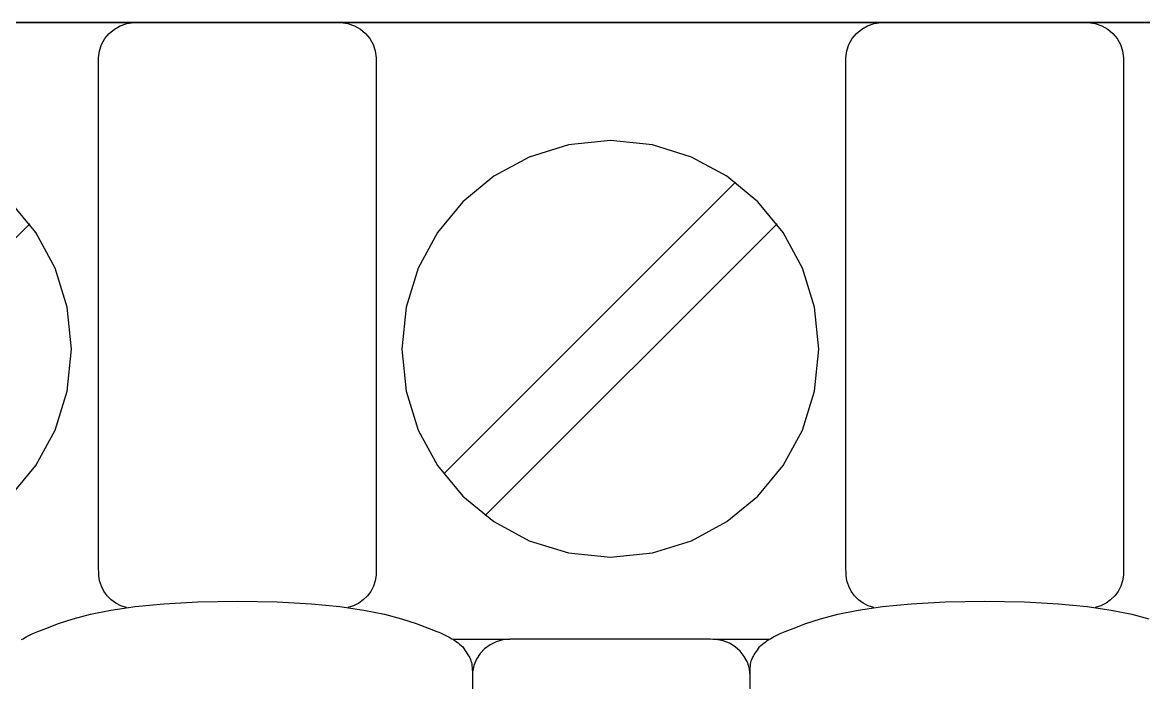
# Model space of a CAD drawing. Extents: x 1 to 47.7, y 0.2 to 35.
# Drawn here: x 27.598 to 28.498, y 9.655 to 10.185 of the extents above; entities that cross this region are included whole.
import ezdxf

# ---------------------------------------------------------------- set-up
doc = ezdxf.new("R2010")
doc.units = 0
doc.header["$MEASUREMENT"] = 0
for name, color, linetype in [('7_1__EMPTY_IO_BOARD_POSITI', 7, 'CONTINUOUS'), ('7_2___8__INDEPENDENT_INPUT', 7, 'CONTINUOUS'), ('7_3___8__OPTOISO_INDEPENDE', 7, 'CONTINUOUS'), ('7_4___24__OPTOISO_INDEPEND', 7, 'CONTINUOUS'), ('7_5___8__INDEPENDENT_INPUT', 7, 'CONTINUOUS'), ('7_6____8__INDEPENDENT_INPU', 7, 'CONTINUOUS'), ('7_7____8__OPTOISO_INDEPEND', 7, 'CONTINUOUS'), ('7_8____8__OPTOISO_INDEPEND', 7, 'CONTINUOUS')]:
    doc.layers.add(name, color=color, linetype=linetype)

msp = doc.modelspace()

# ---------------------------------------------------------------- linework, layer by layer
at = {"layer": '7_1__EMPTY_IO_BOARD_POSITI'}
msp.add_lwpolyline([(27.56797, 10.1852), (27.65561, 10.1852), (27.74531, 10.1852), (27.83692, 10.1852), (28.02523, 10.1852), (28.21933, 10.1852), (28.41798, 10.1852), (28.61996, 10.1852), (29.02899, 10.1852), (29.43663, 10.1852)], dxfattribs=at)
at = {"layer": '7_2___8__INDEPENDENT_INPUT'}
for points in [[(29.2531, 10.18526), (28.96184, 10.18526), (28.67058, 10.18526), (28.38288, 10.18526), (28.24148, 10.18526), (28.1023, 10.18526), (27.9658, 10.18526), (27.83241, 10.18526), (27.70259, 10.18526), (27.57678, 10.18526)], [(27.68192, 9.71527), (27.67749, 9.71676), (27.6734, 9.71888), (27.66971, 9.72157), (27.6665, 9.72476), (27.66382, 9.7284), (27.66173, 9.73243), (27.66029, 9.7368), (27.65958, 9.74144), (27.6595, 9.74893), (27.6595, 9.78117), (27.6595, 9.83526), (27.6595, 9.90293), (27.6595, 9.97591), (27.6595, 10.04594), (27.6595, 10.10476), (27.6595, 10.14408), (27.65952, 10.15683), (27.66022, 10.16239), (27.66194, 10.16758), (27.66458, 10.17229), (27.66802, 10.17643), (27.67217, 10.17989), (27.67693, 10.18257), (27.68218, 10.18438), (27.68783, 10.18521), (27.69282, 10.18526), (27.70698, 10.18526), (27.7293, 10.18526), (27.75651, 10.18526), (27.78536, 10.18526), (27.81257, 10.18526), (27.83489, 10.18526), (27.84905, 10.18526), (27.85404, 10.18521), (27.85969, 10.18438), (27.86494, 10.18257), (27.86969, 10.17989), (27.87384, 10.17643), (27.87728, 10.17229), (27.87992, 10.16758), (27.88164, 10.16239), (27.88234, 10.15683), (27.88235, 10.14408), (27.88235, 10.10476), (27.88235, 10.04594), (27.88235, 9.97591), (27.88235, 9.90293), (27.88235, 9.83526), (27.88235, 9.78117), (27.88235, 9.74893), (27.88228, 9.74143), (27.88155, 9.73676), (27.8801, 9.73238), (27.87799, 9.72834), (27.87528, 9.7247), (27.87203, 9.72151), (27.86831, 9.71884), (27.86418, 9.71673), (27.8597, 9.71527)], [(28.28193, 9.71527), (28.27749, 9.71676), (28.2734, 9.71888), (28.26972, 9.72157), (28.2665, 9.72476), (28.26382, 9.7284), (28.26173, 9.73243), (28.2603, 9.7368), (28.25958, 9.74144), (28.25951, 9.74893), (28.25951, 9.78117), (28.25951, 9.83526), (28.25951, 9.90293), (28.25951, 9.97591), (28.25951, 10.04594), (28.25951, 10.10476), (28.25951, 10.14408), (28.25952, 10.15683), (28.26022, 10.16239), (28.26194, 10.16758), (28.26458, 10.17229), (28.26802, 10.17643), (28.27218, 10.17989), (28.27693, 10.18257), (28.28219, 10.18438), (28.28784, 10.18521), (28.29282, 10.18526), (28.30698, 10.18526), (28.3293, 10.18526), (28.35652, 10.18526), (28.38536, 10.18526), (28.41258, 10.18526), (28.4349, 10.18526), (28.44906, 10.18526), (28.45404, 10.18521), (28.45969, 10.18438), (28.46494, 10.18257), (28.4697, 10.17989), (28.47385, 10.17643), (28.47729, 10.17229), (28.47992, 10.16758), (28.48164, 10.16239), (28.48234, 10.15683), (28.48236, 10.14408), (28.48236, 10.10476), (28.48236, 10.04594), (28.48236, 9.97591), (28.48236, 9.90293), (28.48236, 9.83526), (28.48236, 9.78117), (28.48236, 9.74893), (28.48228, 9.74143), (28.48156, 9.73676), (28.4801, 9.73238), (28.47799, 9.72834), (28.47528, 9.7247), (28.47203, 9.72151), (28.46831, 9.71884), (28.46418, 9.71673), (28.4597, 9.71527)], [(27.93656, 9.82265), (28.17083, 10.05692)], [(27.58866, 9.80473), (27.60909, 9.82946), (27.62452, 9.85784), (27.63427, 9.8892), (27.63767, 9.92289), (27.63427, 9.95659), (27.62452, 9.98801), (27.60909, 10.01645), (27.58866, 10.04124)], [(27.36998, 9.78923), (27.60425, 10.0235)], [(27.96999, 9.78923), (28.20425, 10.0235)], [(27.5976, 9.68955), (27.59882, 9.69031), (27.60006, 9.69101), (27.60129, 9.69168), (27.60246, 9.69229), (27.60355, 9.69286), (27.60461, 9.69338), (27.60567, 9.69389), (27.60678, 9.6944), (27.60798, 9.69493), (27.60931, 9.69549), (27.61081, 9.69611), (27.61713, 9.69859), (27.62741, 9.7024), (27.63919, 9.70622), (27.65301, 9.70989), (27.66939, 9.71324), (27.68885, 9.71613), (27.71192, 9.71839), (27.73912, 9.71986), (27.77098, 9.72038), (27.80284, 9.71986), (27.83004, 9.71839), (27.85311, 9.71613), (27.87257, 9.71324), (27.88894, 9.70989), (27.90276, 9.70622), (27.91454, 9.7024), (27.92482, 9.69859), (27.93114, 9.69611), (27.93264, 9.69549), (27.93397, 9.69493), (27.93517, 9.6944), (27.93628, 9.69389), (27.93734, 9.69338), (27.9384, 9.69286), (27.93949, 9.69229), (27.94066, 9.69168), (27.9419, 9.69101), (27.94313, 9.69031), (27.94436, 9.68955), (27.94559, 9.68874), (27.94683, 9.68787), (27.94809, 9.68695), (27.94937, 9.68595), (27.95068, 9.68489), (27.95191, 9.68373), (27.9527, 9.68248), (27.95353, 9.68122), (27.95437, 9.67996), (27.95521, 9.67869), (27.95601, 9.67742), (27.95677, 9.67615), (27.95746, 9.67489), (27.95806, 9.67365), (27.95848, 9.67251), (27.95879, 9.67128), (27.95904, 9.66991), (27.95925, 9.66843), (27.95941, 9.66687), (27.95953, 9.66527), (27.9596, 9.66367), (27.95965, 9.6621), (27.95966, 9.6606)], [(28.18251, 9.6606), (28.18252, 9.6621), (28.18254, 9.66367), (28.18259, 9.66527), (28.18267, 9.66687), (28.18279, 9.66843), (28.18296, 9.66991), (28.18319, 9.67128), (28.18348, 9.67251), (28.1839, 9.67365), (28.18449, 9.67489), (28.18518, 9.67615), (28.18594, 9.67742), (28.18675, 9.67869), (28.18758, 9.67996), (28.18843, 9.68122), (28.18925, 9.68248), (28.19005, 9.68373), (28.19127, 9.68489), (28.19259, 9.68595), (28.19387, 9.68695), (28.19513, 9.68787), (28.19637, 9.68874), (28.1976, 9.68955), (28.19883, 9.69031), (28.20006, 9.69101), (28.2013, 9.69168), (28.20247, 9.69229), (28.20356, 9.69286), (28.20461, 9.69338), (28.20568, 9.69389), (28.20679, 9.6944), (28.20799, 9.69493), (28.20931, 9.69549), (28.21081, 9.69611), (28.21713, 9.69859), (28.22741, 9.7024), (28.2392, 9.70622), (28.25302, 9.70989), (28.26939, 9.71324), (28.28885, 9.71613), (28.31192, 9.71839), (28.33913, 9.71986), (28.37099, 9.72038), (28.40285, 9.71986), (28.43005, 9.71839), (28.45311, 9.71613), (28.47257, 9.71324), (28.48895, 9.70989), (28.50276, 9.70622)], [(27.94412, 9.68984), (27.98966, 9.68984)], [(28.18251, 9.6449), (28.18251, 9.6606), (28.18197, 9.66616), (28.18041, 9.67137), (28.17794, 9.67612), (28.17466, 9.68033), (28.17067, 9.68389), (28.16606, 9.6867), (28.16094, 9.68867), (28.15541, 9.68971), (28.1509, 9.68984), (28.1391, 9.68984), (28.11854, 9.68984), (28.09242, 9.68984), (28.06392, 9.68984), (28.0362, 9.68984), (28.01247, 9.68984), (27.9959, 9.68984), (27.98966, 9.68984), (27.98397, 9.68931), (27.97863, 9.6878), (27.97375, 9.68539), (27.96943, 9.68219), (27.96578, 9.6783), (27.96289, 9.67381), (27.96086, 9.66881), (27.9598, 9.66342), (27.95966, 9.65651), (27.95966, 9.62678)], [(28.15252, 9.68984), (28.19807, 9.68984)]]:
    msp.add_lwpolyline(points, dxfattribs=at)
msp.add_lwpolyline([(27.90298, 9.92289), (27.90638, 9.8892), (27.91614, 9.85784), (27.93157, 9.82946), (27.95201, 9.80473), (27.97678, 9.78434), (28.00522, 9.76894), (28.03666, 9.75921), (28.07041, 9.75581), (28.10411, 9.75921), (28.1355, 9.76894), (28.16391, 9.78434), (28.18867, 9.80473), (28.2091, 9.82946), (28.22452, 9.85784), (28.23427, 9.8892), (28.23767, 9.92289), (28.23427, 9.95659), (28.22452, 9.98801), (28.2091, 10.01645), (28.18867, 10.04124), (28.16391, 10.0617), (28.1355, 10.07716), (28.10411, 10.08693), (28.07041, 10.09034), (28.03666, 10.08693), (28.00522, 10.07716), (27.97678, 10.0617), (27.95201, 10.04124), (27.93157, 10.01645), (27.91614, 9.98801), (27.90638, 9.95659)], close=True, dxfattribs=at)
at = {"layer": '7_3___8__OPTOISO_INDEPENDE'}
for points in [[(29.2531, 10.18526), (28.96184, 10.18526), (28.67058, 10.18526), (28.38288, 10.18526), (28.24148, 10.18526), (28.1023, 10.18526), (27.9658, 10.18526), (27.83241, 10.18526), (27.70259, 10.18526), (27.57678, 10.18526)], [(27.68192, 9.71527), (27.67749, 9.71676), (27.6734, 9.71888), (27.66971, 9.72157), (27.6665, 9.72476), (27.66382, 9.7284), (27.66173, 9.73243), (27.66029, 9.7368), (27.65958, 9.74144), (27.6595, 9.74893), (27.6595, 9.78117), (27.6595, 9.83526), (27.6595, 9.90293), (27.6595, 9.97591), (27.6595, 10.04594), (27.6595, 10.10476), (27.6595, 10.14408), (27.65952, 10.15683), (27.66022, 10.16239), (27.66194, 10.16758), (27.66458, 10.17229), (27.66802, 10.17643), (27.67217, 10.17989), (27.67693, 10.18257), (27.68218, 10.18438), (27.68783, 10.18521), (27.69282, 10.18526), (27.70698, 10.18526), (27.7293, 10.18526), (27.75651, 10.18526), (27.78536, 10.18526), (27.81257, 10.18526), (27.83489, 10.18526), (27.84905, 10.18526), (27.85404, 10.18521), (27.85969, 10.18438), (27.86494, 10.18257), (27.86969, 10.17989), (27.87384, 10.17643), (27.87728, 10.17229), (27.87992, 10.16758), (27.88164, 10.16239), (27.88234, 10.15683), (27.88235, 10.14408), (27.88235, 10.10476), (27.88235, 10.04594), (27.88235, 9.97591), (27.88235, 9.90293), (27.88235, 9.83526), (27.88235, 9.78117), (27.88235, 9.74893), (27.88228, 9.74143), (27.88155, 9.73676), (27.8801, 9.73238), (27.87799, 9.72834), (27.87528, 9.7247), (27.87203, 9.72151), (27.86831, 9.71884), (27.86418, 9.71673), (27.8597, 9.71527)], [(28.28193, 9.71527), (28.27749, 9.71676), (28.2734, 9.71888), (28.26972, 9.72157), (28.2665, 9.72476), (28.26382, 9.7284), (28.26173, 9.73243), (28.2603, 9.7368), (28.25958, 9.74144), (28.25951, 9.74893), (28.25951, 9.78117), (28.25951, 9.83526), (28.25951, 9.90293), (28.25951, 9.97591), (28.25951, 10.04594), (28.25951, 10.10476), (28.25951, 10.14408), (28.25952, 10.15683), (28.26022, 10.16239), (28.26194, 10.16758), (28.26458, 10.17229), (28.26802, 10.17643), (28.27218, 10.17989), (28.27693, 10.18257), (28.28219, 10.18438), (28.28784, 10.18521), (28.29282, 10.18526), (28.30698, 10.18526), (28.3293, 10.18526), (28.35652, 10.18526), (28.38536, 10.18526), (28.41258, 10.18526), (28.4349, 10.18526), (28.44906, 10.18526), (28.45404, 10.18521), (28.45969, 10.18438), (28.46494, 10.18257), (28.4697, 10.17989), (28.47385, 10.17643), (28.47729, 10.17229), (28.47992, 10.16758), (28.48164, 10.16239), (28.48234, 10.15683), (28.48236, 10.14408), (28.48236, 10.10476), (28.48236, 10.04594), (28.48236, 9.97591), (28.48236, 9.90293), (28.48236, 9.83526), (28.48236, 9.78117), (28.48236, 9.74893), (28.48228, 9.74143), (28.48156, 9.73676), (28.4801, 9.73238), (28.47799, 9.72834), (28.47528, 9.7247), (28.47203, 9.72151), (28.46831, 9.71884), (28.46418, 9.71673), (28.4597, 9.71527)], [(27.93656, 9.82265), (28.17083, 10.05692)], [(27.58866, 9.80473), (27.60909, 9.82946), (27.62452, 9.85784), (27.63427, 9.8892), (27.63767, 9.92289), (27.63427, 9.95659), (27.62452, 9.98801), (27.60909, 10.01645), (27.58866, 10.04124)], [(27.36998, 9.78923), (27.60425, 10.0235)], [(27.96999, 9.78923), (28.20425, 10.0235)], [(27.5976, 9.68955), (27.59882, 9.69031), (27.60006, 9.69101), (27.60129, 9.69168), (27.60246, 9.69229), (27.60355, 9.69286), (27.60461, 9.69338), (27.60567, 9.69389), (27.60678, 9.6944), (27.60798, 9.69493), (27.60931, 9.69549), (27.61081, 9.69611), (27.61713, 9.69859), (27.62741, 9.7024), (27.63919, 9.70622), (27.65301, 9.70989), (27.66939, 9.71324), (27.68885, 9.71613), (27.71192, 9.71839), (27.73912, 9.71986), (27.77098, 9.72038), (27.80284, 9.71986), (27.83004, 9.71839), (27.85311, 9.71613), (27.87257, 9.71324), (27.88894, 9.70989), (27.90276, 9.70622), (27.91454, 9.7024), (27.92482, 9.69859), (27.93114, 9.69611), (27.93264, 9.69549), (27.93397, 9.69493), (27.93517, 9.6944), (27.93628, 9.69389), (27.93734, 9.69338), (27.9384, 9.69286), (27.93949, 9.69229), (27.94066, 9.69168), (27.9419, 9.69101), (27.94313, 9.69031), (27.94436, 9.68955), (27.94559, 9.68874), (27.94683, 9.68787), (27.94809, 9.68695), (27.94937, 9.68595), (27.95068, 9.68489), (27.95191, 9.68373), (27.9527, 9.68248), (27.95353, 9.68122), (27.95437, 9.67996), (27.95521, 9.67869), (27.95601, 9.67742), (27.95677, 9.67615), (27.95746, 9.67489), (27.95806, 9.67365), (27.95848, 9.67251), (27.95879, 9.67128), (27.95904, 9.66991), (27.95925, 9.66843), (27.95941, 9.66687), (27.95953, 9.66527), (27.9596, 9.66367), (27.95965, 9.6621), (27.95966, 9.6606)], [(28.18251, 9.6606), (28.18252, 9.6621), (28.18254, 9.66367), (28.18259, 9.66527), (28.18267, 9.66687), (28.18279, 9.66843), (28.18296, 9.66991), (28.18319, 9.67128), (28.18348, 9.67251), (28.1839, 9.67365), (28.18449, 9.67489), (28.18518, 9.67615), (28.18594, 9.67742), (28.18675, 9.67869), (28.18758, 9.67996), (28.18843, 9.68122), (28.18925, 9.68248), (28.19005, 9.68373), (28.19127, 9.68489), (28.19259, 9.68595), (28.19387, 9.68695), (28.19513, 9.68787), (28.19637, 9.68874), (28.1976, 9.68955), (28.19883, 9.69031), (28.20006, 9.69101), (28.2013, 9.69168), (28.20247, 9.69229), (28.20356, 9.69286), (28.20461, 9.69338), (28.20568, 9.69389), (28.20679, 9.6944), (28.20799, 9.69493), (28.20931, 9.69549), (28.21081, 9.69611), (28.21713, 9.69859), (28.22741, 9.7024), (28.2392, 9.70622), (28.25302, 9.70989), (28.26939, 9.71324), (28.28885, 9.71613), (28.31192, 9.71839), (28.33913, 9.71986), (28.37099, 9.72038), (28.40285, 9.71986), (28.43005, 9.71839), (28.45311, 9.71613), (28.47257, 9.71324), (28.48895, 9.70989), (28.50276, 9.70622)], [(27.94412, 9.68984), (27.98966, 9.68984)], [(28.18251, 9.6449), (28.18251, 9.6606), (28.18197, 9.66616), (28.18041, 9.67137), (28.17794, 9.67612), (28.17466, 9.68033), (28.17067, 9.68389), (28.16606, 9.6867), (28.16094, 9.68867), (28.15541, 9.68971), (28.1509, 9.68984), (28.1391, 9.68984), (28.11854, 9.68984), (28.09242, 9.68984), (28.06392, 9.68984), (28.0362, 9.68984), (28.01247, 9.68984), (27.9959, 9.68984), (27.98966, 9.68984), (27.98397, 9.68931), (27.97863, 9.6878), (27.97375, 9.68539), (27.96943, 9.68219), (27.96578, 9.6783), (27.96289, 9.67381), (27.96086, 9.66881), (27.9598, 9.66342), (27.95966, 9.65651), (27.95966, 9.62678)], [(28.15252, 9.68984), (28.19807, 9.68984)]]:
    msp.add_lwpolyline(points, dxfattribs=at)
msp.add_lwpolyline([(27.90298, 9.92289), (27.90638, 9.8892), (27.91614, 9.85784), (27.93157, 9.82946), (27.95201, 9.80473), (27.97678, 9.78434), (28.00522, 9.76894), (28.03666, 9.75921), (28.07041, 9.75581), (28.10411, 9.75921), (28.1355, 9.76894), (28.16391, 9.78434), (28.18867, 9.80473), (28.2091, 9.82946), (28.22452, 9.85784), (28.23427, 9.8892), (28.23767, 9.92289), (28.23427, 9.95659), (28.22452, 9.98801), (28.2091, 10.01645), (28.18867, 10.04124), (28.16391, 10.0617), (28.1355, 10.07716), (28.10411, 10.08693), (28.07041, 10.09034), (28.03666, 10.08693), (28.00522, 10.07716), (27.97678, 10.0617), (27.95201, 10.04124), (27.93157, 10.01645), (27.91614, 9.98801), (27.90638, 9.95659)], close=True, dxfattribs=at)
at = {"layer": '7_4___24__OPTOISO_INDEPEND'}
for points in [[(29.2531, 10.18526), (28.96184, 10.18526), (28.67058, 10.18526), (28.38288, 10.18526), (28.24148, 10.18526), (28.1023, 10.18526), (27.9658, 10.18526), (27.83241, 10.18526), (27.70259, 10.18526), (27.57678, 10.18526)], [(27.68192, 9.71527), (27.67749, 9.71676), (27.6734, 9.71888), (27.66971, 9.72157), (27.6665, 9.72476), (27.66382, 9.7284), (27.66173, 9.73243), (27.66029, 9.7368), (27.65958, 9.74144), (27.6595, 9.74893), (27.6595, 9.78117), (27.6595, 9.83526), (27.6595, 9.90293), (27.6595, 9.97591), (27.6595, 10.04594), (27.6595, 10.10476), (27.6595, 10.14408), (27.65952, 10.15683), (27.66022, 10.16239), (27.66194, 10.16758), (27.66458, 10.17229), (27.66802, 10.17643), (27.67217, 10.17989), (27.67693, 10.18257), (27.68218, 10.18438), (27.68783, 10.18521), (27.69282, 10.18526), (27.70698, 10.18526), (27.7293, 10.18526), (27.75651, 10.18526), (27.78536, 10.18526), (27.81257, 10.18526), (27.83489, 10.18526), (27.84905, 10.18526), (27.85404, 10.18521), (27.85969, 10.18438), (27.86494, 10.18257), (27.86969, 10.17989), (27.87384, 10.17643), (27.87728, 10.17229), (27.87992, 10.16758), (27.88164, 10.16239), (27.88234, 10.15683), (27.88235, 10.14408), (27.88235, 10.10476), (27.88235, 10.04594), (27.88235, 9.97591), (27.88235, 9.90293), (27.88235, 9.83526), (27.88235, 9.78117), (27.88235, 9.74893), (27.88228, 9.74143), (27.88155, 9.73676), (27.8801, 9.73238), (27.87799, 9.72834), (27.87528, 9.7247), (27.87203, 9.72151), (27.86831, 9.71884), (27.86418, 9.71673), (27.8597, 9.71527)], [(28.28193, 9.71527), (28.27749, 9.71676), (28.2734, 9.71888), (28.26972, 9.72157), (28.2665, 9.72476), (28.26382, 9.7284), (28.26173, 9.73243), (28.2603, 9.7368), (28.25958, 9.74144), (28.25951, 9.74893), (28.25951, 9.78117), (28.25951, 9.83526), (28.25951, 9.90293), (28.25951, 9.97591), (28.25951, 10.04594), (28.25951, 10.10476), (28.25951, 10.14408), (28.25952, 10.15683), (28.26022, 10.16239), (28.26194, 10.16758), (28.26458, 10.17229), (28.26802, 10.17643), (28.27218, 10.17989), (28.27693, 10.18257), (28.28219, 10.18438), (28.28784, 10.18521), (28.29282, 10.18526), (28.30698, 10.18526), (28.3293, 10.18526), (28.35652, 10.18526), (28.38536, 10.18526), (28.41258, 10.18526), (28.4349, 10.18526), (28.44906, 10.18526), (28.45404, 10.18521), (28.45969, 10.18438), (28.46494, 10.18257), (28.4697, 10.17989), (28.47385, 10.17643), (28.47729, 10.17229), (28.47992, 10.16758), (28.48164, 10.16239), (28.48234, 10.15683), (28.48236, 10.14408), (28.48236, 10.10476), (28.48236, 10.04594), (28.48236, 9.97591), (28.48236, 9.90293), (28.48236, 9.83526), (28.48236, 9.78117), (28.48236, 9.74893), (28.48228, 9.74143), (28.48156, 9.73676), (28.4801, 9.73238), (28.47799, 9.72834), (28.47528, 9.7247), (28.47203, 9.72151), (28.46831, 9.71884), (28.46418, 9.71673), (28.4597, 9.71527)], [(27.93656, 9.82265), (28.17083, 10.05692)], [(27.58866, 9.80473), (27.60909, 9.82946), (27.62452, 9.85784), (27.63427, 9.8892), (27.63767, 9.92289), (27.63427, 9.95659), (27.62452, 9.98801), (27.60909, 10.01645), (27.58866, 10.04124)], [(27.36998, 9.78923), (27.60425, 10.0235)], [(27.96999, 9.78923), (28.20425, 10.0235)], [(27.5976, 9.68955), (27.59882, 9.69031), (27.60006, 9.69101), (27.60129, 9.69168), (27.60246, 9.69229), (27.60355, 9.69286), (27.60461, 9.69338), (27.60567, 9.69389), (27.60678, 9.6944), (27.60798, 9.69493), (27.60931, 9.69549), (27.61081, 9.69611), (27.61713, 9.69859), (27.62741, 9.7024), (27.63919, 9.70622), (27.65301, 9.70989), (27.66939, 9.71324), (27.68885, 9.71613), (27.71192, 9.71839), (27.73912, 9.71986), (27.77098, 9.72038), (27.80284, 9.71986), (27.83004, 9.71839), (27.85311, 9.71613), (27.87257, 9.71324), (27.88894, 9.70989), (27.90276, 9.70622), (27.91454, 9.7024), (27.92482, 9.69859), (27.93114, 9.69611), (27.93264, 9.69549), (27.93397, 9.69493), (27.93517, 9.6944), (27.93628, 9.69389), (27.93734, 9.69338), (27.9384, 9.69286), (27.93949, 9.69229), (27.94066, 9.69168), (27.9419, 9.69101), (27.94313, 9.69031), (27.94436, 9.68955), (27.94559, 9.68874), (27.94683, 9.68787), (27.94809, 9.68695), (27.94937, 9.68595), (27.95068, 9.68489), (27.95191, 9.68373), (27.9527, 9.68248), (27.95353, 9.68122), (27.95437, 9.67996), (27.95521, 9.67869), (27.95601, 9.67742), (27.95677, 9.67615), (27.95746, 9.67489), (27.95806, 9.67365), (27.95848, 9.67251), (27.95879, 9.67128), (27.95904, 9.66991), (27.95925, 9.66843), (27.95941, 9.66687), (27.95953, 9.66527), (27.9596, 9.66367), (27.95965, 9.6621), (27.95966, 9.6606)], [(28.18251, 9.6606), (28.18252, 9.6621), (28.18254, 9.66367), (28.18259, 9.66527), (28.18267, 9.66687), (28.18279, 9.66843), (28.18296, 9.66991), (28.18319, 9.67128), (28.18348, 9.67251), (28.1839, 9.67365), (28.18449, 9.67489), (28.18518, 9.67615), (28.18594, 9.67742), (28.18675, 9.67869), (28.18758, 9.67996), (28.18843, 9.68122), (28.18925, 9.68248), (28.19005, 9.68373), (28.19127, 9.68489), (28.19259, 9.68595), (28.19387, 9.68695), (28.19513, 9.68787), (28.19637, 9.68874), (28.1976, 9.68955), (28.19883, 9.69031), (28.20006, 9.69101), (28.2013, 9.69168), (28.20247, 9.69229), (28.20356, 9.69286), (28.20461, 9.69338), (28.20568, 9.69389), (28.20679, 9.6944), (28.20799, 9.69493), (28.20931, 9.69549), (28.21081, 9.69611), (28.21713, 9.69859), (28.22741, 9.7024), (28.2392, 9.70622), (28.25302, 9.70989), (28.26939, 9.71324), (28.28885, 9.71613), (28.31192, 9.71839), (28.33913, 9.71986), (28.37099, 9.72038), (28.40285, 9.71986), (28.43005, 9.71839), (28.45311, 9.71613), (28.47257, 9.71324), (28.48895, 9.70989), (28.50276, 9.70622)], [(27.94412, 9.68984), (27.98966, 9.68984)], [(28.18251, 9.6449), (28.18251, 9.6606), (28.18197, 9.66616), (28.18041, 9.67137), (28.17794, 9.67612), (28.17466, 9.68033), (28.17067, 9.68389), (28.16606, 9.6867), (28.16094, 9.68867), (28.15541, 9.68971), (28.1509, 9.68984), (28.1391, 9.68984), (28.11854, 9.68984), (28.09242, 9.68984), (28.06392, 9.68984), (28.0362, 9.68984), (28.01247, 9.68984), (27.9959, 9.68984), (27.98966, 9.68984), (27.98397, 9.68931), (27.97863, 9.6878), (27.97375, 9.68539), (27.96943, 9.68219), (27.96578, 9.6783), (27.96289, 9.67381), (27.96086, 9.66881), (27.9598, 9.66342), (27.95966, 9.65651), (27.95966, 9.62678)], [(28.15252, 9.68984), (28.19807, 9.68984)]]:
    msp.add_lwpolyline(points, dxfattribs=at)
msp.add_lwpolyline([(27.90298, 9.92289), (27.90638, 9.8892), (27.91614, 9.85784), (27.93157, 9.82946), (27.95201, 9.80473), (27.97678, 9.78434), (28.00522, 9.76894), (28.03666, 9.75921), (28.07041, 9.75581), (28.10411, 9.75921), (28.1355, 9.76894), (28.16391, 9.78434), (28.18867, 9.80473), (28.2091, 9.82946), (28.22452, 9.85784), (28.23427, 9.8892), (28.23767, 9.92289), (28.23427, 9.95659), (28.22452, 9.98801), (28.2091, 10.01645), (28.18867, 10.04124), (28.16391, 10.0617), (28.1355, 10.07716), (28.10411, 10.08693), (28.07041, 10.09034), (28.03666, 10.08693), (28.00522, 10.07716), (27.97678, 10.0617), (27.95201, 10.04124), (27.93157, 10.01645), (27.91614, 9.98801), (27.90638, 9.95659)], close=True, dxfattribs=at)
at = {"layer": '7_5___8__INDEPENDENT_INPUT'}
for points in [[(29.2531, 10.18526), (28.96184, 10.18526), (28.67058, 10.18526), (28.38288, 10.18526), (28.24148, 10.18526), (28.1023, 10.18526), (27.9658, 10.18526), (27.83241, 10.18526), (27.70259, 10.18526), (27.57678, 10.18526)], [(27.68192, 9.71527), (27.67749, 9.71676), (27.6734, 9.71888), (27.66971, 9.72157), (27.6665, 9.72476), (27.66382, 9.7284), (27.66173, 9.73243), (27.66029, 9.7368), (27.65958, 9.74144), (27.6595, 9.74893), (27.6595, 9.78117), (27.6595, 9.83526), (27.6595, 9.90293), (27.6595, 9.97591), (27.6595, 10.04594), (27.6595, 10.10476), (27.6595, 10.14408), (27.65952, 10.15683), (27.66022, 10.16239), (27.66194, 10.16758), (27.66458, 10.17229), (27.66802, 10.17643), (27.67217, 10.17989), (27.67693, 10.18257), (27.68218, 10.18438), (27.68783, 10.18521), (27.69282, 10.18526), (27.70698, 10.18526), (27.7293, 10.18526), (27.75651, 10.18526), (27.78536, 10.18526), (27.81257, 10.18526), (27.83489, 10.18526), (27.84905, 10.18526), (27.85404, 10.18521), (27.85969, 10.18438), (27.86494, 10.18257), (27.86969, 10.17989), (27.87384, 10.17643), (27.87728, 10.17229), (27.87992, 10.16758), (27.88164, 10.16239), (27.88234, 10.15683), (27.88235, 10.14408), (27.88235, 10.10476), (27.88235, 10.04594), (27.88235, 9.97591), (27.88235, 9.90293), (27.88235, 9.83526), (27.88235, 9.78117), (27.88235, 9.74893), (27.88228, 9.74143), (27.88155, 9.73676), (27.8801, 9.73238), (27.87799, 9.72834), (27.87528, 9.7247), (27.87203, 9.72151), (27.86831, 9.71884), (27.86418, 9.71673), (27.8597, 9.71527)], [(28.28193, 9.71527), (28.27749, 9.71676), (28.2734, 9.71888), (28.26972, 9.72157), (28.2665, 9.72476), (28.26382, 9.7284), (28.26173, 9.73243), (28.2603, 9.7368), (28.25958, 9.74144), (28.25951, 9.74893), (28.25951, 9.78117), (28.25951, 9.83526), (28.25951, 9.90293), (28.25951, 9.97591), (28.25951, 10.04594), (28.25951, 10.10476), (28.25951, 10.14408), (28.25952, 10.15683), (28.26022, 10.16239), (28.26194, 10.16758), (28.26458, 10.17229), (28.26802, 10.17643), (28.27218, 10.17989), (28.27693, 10.18257), (28.28219, 10.18438), (28.28784, 10.18521), (28.29282, 10.18526), (28.30698, 10.18526), (28.3293, 10.18526), (28.35652, 10.18526), (28.38536, 10.18526), (28.41258, 10.18526), (28.4349, 10.18526), (28.44906, 10.18526), (28.45404, 10.18521), (28.45969, 10.18438), (28.46494, 10.18257), (28.4697, 10.17989), (28.47385, 10.17643), (28.47729, 10.17229), (28.47992, 10.16758), (28.48164, 10.16239), (28.48234, 10.15683), (28.48236, 10.14408), (28.48236, 10.10476), (28.48236, 10.04594), (28.48236, 9.97591), (28.48236, 9.90293), (28.48236, 9.83526), (28.48236, 9.78117), (28.48236, 9.74893), (28.48228, 9.74143), (28.48156, 9.73676), (28.4801, 9.73238), (28.47799, 9.72834), (28.47528, 9.7247), (28.47203, 9.72151), (28.46831, 9.71884), (28.46418, 9.71673), (28.4597, 9.71527)], [(27.93656, 9.82265), (28.17083, 10.05692)], [(27.58866, 9.80473), (27.60909, 9.82946), (27.62452, 9.85784), (27.63427, 9.8892), (27.63767, 9.92289), (27.63427, 9.95659), (27.62452, 9.98801), (27.60909, 10.01645), (27.58866, 10.04124)], [(27.36998, 9.78923), (27.60425, 10.0235)], [(27.96999, 9.78923), (28.20425, 10.0235)], [(27.5976, 9.68955), (27.59882, 9.69031), (27.60006, 9.69101), (27.60129, 9.69168), (27.60246, 9.69229), (27.60355, 9.69286), (27.60461, 9.69338), (27.60567, 9.69389), (27.60678, 9.6944), (27.60798, 9.69493), (27.60931, 9.69549), (27.61081, 9.69611), (27.61713, 9.69859), (27.62741, 9.7024), (27.63919, 9.70622), (27.65301, 9.70989), (27.66939, 9.71324), (27.68885, 9.71613), (27.71192, 9.71839), (27.73912, 9.71986), (27.77098, 9.72038), (27.80284, 9.71986), (27.83004, 9.71839), (27.85311, 9.71613), (27.87257, 9.71324), (27.88894, 9.70989), (27.90276, 9.70622), (27.91454, 9.7024), (27.92482, 9.69859), (27.93114, 9.69611), (27.93264, 9.69549), (27.93397, 9.69493), (27.93517, 9.6944), (27.93628, 9.69389), (27.93734, 9.69338), (27.9384, 9.69286), (27.93949, 9.69229), (27.94066, 9.69168), (27.9419, 9.69101), (27.94313, 9.69031), (27.94436, 9.68955), (27.94559, 9.68874), (27.94683, 9.68787), (27.94809, 9.68695), (27.94937, 9.68595), (27.95068, 9.68489), (27.95191, 9.68373), (27.9527, 9.68248), (27.95353, 9.68122), (27.95437, 9.67996), (27.95521, 9.67869), (27.95601, 9.67742), (27.95677, 9.67615), (27.95746, 9.67489), (27.95806, 9.67365), (27.95848, 9.67251), (27.95879, 9.67128), (27.95904, 9.66991), (27.95925, 9.66843), (27.95941, 9.66687), (27.95953, 9.66527), (27.9596, 9.66367), (27.95965, 9.6621), (27.95966, 9.6606)], [(28.18251, 9.6606), (28.18252, 9.6621), (28.18254, 9.66367), (28.18259, 9.66527), (28.18267, 9.66687), (28.18279, 9.66843), (28.18296, 9.66991), (28.18319, 9.67128), (28.18348, 9.67251), (28.1839, 9.67365), (28.18449, 9.67489), (28.18518, 9.67615), (28.18594, 9.67742), (28.18675, 9.67869), (28.18758, 9.67996), (28.18843, 9.68122), (28.18925, 9.68248), (28.19005, 9.68373), (28.19127, 9.68489), (28.19259, 9.68595), (28.19387, 9.68695), (28.19513, 9.68787), (28.19637, 9.68874), (28.1976, 9.68955), (28.19883, 9.69031), (28.20006, 9.69101), (28.2013, 9.69168), (28.20247, 9.69229), (28.20356, 9.69286), (28.20461, 9.69338), (28.20568, 9.69389), (28.20679, 9.6944), (28.20799, 9.69493), (28.20931, 9.69549), (28.21081, 9.69611), (28.21713, 9.69859), (28.22741, 9.7024), (28.2392, 9.70622), (28.25302, 9.70989), (28.26939, 9.71324), (28.28885, 9.71613), (28.31192, 9.71839), (28.33913, 9.71986), (28.37099, 9.72038), (28.40285, 9.71986), (28.43005, 9.71839), (28.45311, 9.71613), (28.47257, 9.71324), (28.48895, 9.70989), (28.50276, 9.70622)], [(27.94412, 9.68984), (27.98966, 9.68984)], [(28.18251, 9.6449), (28.18251, 9.6606), (28.18197, 9.66616), (28.18041, 9.67137), (28.17794, 9.67612), (28.17466, 9.68033), (28.17067, 9.68389), (28.16606, 9.6867), (28.16094, 9.68867), (28.15541, 9.68971), (28.1509, 9.68984), (28.1391, 9.68984), (28.11854, 9.68984), (28.09242, 9.68984), (28.06392, 9.68984), (28.0362, 9.68984), (28.01247, 9.68984), (27.9959, 9.68984), (27.98966, 9.68984), (27.98397, 9.68931), (27.97863, 9.6878), (27.97375, 9.68539), (27.96943, 9.68219), (27.96578, 9.6783), (27.96289, 9.67381), (27.96086, 9.66881), (27.9598, 9.66342), (27.95966, 9.65651), (27.95966, 9.62678)], [(28.15252, 9.68984), (28.19807, 9.68984)]]:
    msp.add_lwpolyline(points, dxfattribs=at)
msp.add_lwpolyline([(27.90298, 9.92289), (27.90638, 9.8892), (27.91614, 9.85784), (27.93157, 9.82946), (27.95201, 9.80473), (27.97678, 9.78434), (28.00522, 9.76894), (28.03666, 9.75921), (28.07041, 9.75581), (28.10411, 9.75921), (28.1355, 9.76894), (28.16391, 9.78434), (28.18867, 9.80473), (28.2091, 9.82946), (28.22452, 9.85784), (28.23427, 9.8892), (28.23767, 9.92289), (28.23427, 9.95659), (28.22452, 9.98801), (28.2091, 10.01645), (28.18867, 10.04124), (28.16391, 10.0617), (28.1355, 10.07716), (28.10411, 10.08693), (28.07041, 10.09034), (28.03666, 10.08693), (28.00522, 10.07716), (27.97678, 10.0617), (27.95201, 10.04124), (27.93157, 10.01645), (27.91614, 9.98801), (27.90638, 9.95659)], close=True, dxfattribs=at)
at = {"layer": '7_6____8__INDEPENDENT_INPU'}
for points in [[(29.2531, 10.18526), (28.96184, 10.18526), (28.67058, 10.18526), (28.38288, 10.18526), (28.24148, 10.18526), (28.1023, 10.18526), (27.9658, 10.18526), (27.83241, 10.18526), (27.70259, 10.18526), (27.57678, 10.18526)], [(27.68192, 9.71527), (27.67749, 9.71676), (27.6734, 9.71888), (27.66971, 9.72157), (27.6665, 9.72476), (27.66382, 9.7284), (27.66173, 9.73243), (27.66029, 9.7368), (27.65958, 9.74144), (27.6595, 9.74893), (27.6595, 9.78117), (27.6595, 9.83526), (27.6595, 9.90293), (27.6595, 9.97591), (27.6595, 10.04594), (27.6595, 10.10476), (27.6595, 10.14408), (27.65952, 10.15683), (27.66022, 10.16239), (27.66194, 10.16758), (27.66458, 10.17229), (27.66802, 10.17643), (27.67217, 10.17989), (27.67693, 10.18257), (27.68218, 10.18438), (27.68783, 10.18521), (27.69282, 10.18526), (27.70698, 10.18526), (27.7293, 10.18526), (27.75651, 10.18526), (27.78536, 10.18526), (27.81257, 10.18526), (27.83489, 10.18526), (27.84905, 10.18526), (27.85404, 10.18521), (27.85969, 10.18438), (27.86494, 10.18257), (27.86969, 10.17989), (27.87384, 10.17643), (27.87728, 10.17229), (27.87992, 10.16758), (27.88164, 10.16239), (27.88234, 10.15683), (27.88235, 10.14408), (27.88235, 10.10476), (27.88235, 10.04594), (27.88235, 9.97591), (27.88235, 9.90293), (27.88235, 9.83526), (27.88235, 9.78117), (27.88235, 9.74893), (27.88228, 9.74143), (27.88155, 9.73676), (27.8801, 9.73238), (27.87799, 9.72834), (27.87528, 9.7247), (27.87203, 9.72151), (27.86831, 9.71884), (27.86418, 9.71673), (27.8597, 9.71527)], [(28.28193, 9.71527), (28.27749, 9.71676), (28.2734, 9.71888), (28.26972, 9.72157), (28.2665, 9.72476), (28.26382, 9.7284), (28.26173, 9.73243), (28.2603, 9.7368), (28.25958, 9.74144), (28.25951, 9.74893), (28.25951, 9.78117), (28.25951, 9.83526), (28.25951, 9.90293), (28.25951, 9.97591), (28.25951, 10.04594), (28.25951, 10.10476), (28.25951, 10.14408), (28.25952, 10.15683), (28.26022, 10.16239), (28.26194, 10.16758), (28.26458, 10.17229), (28.26802, 10.17643), (28.27218, 10.17989), (28.27693, 10.18257), (28.28219, 10.18438), (28.28784, 10.18521), (28.29282, 10.18526), (28.30698, 10.18526), (28.3293, 10.18526), (28.35652, 10.18526), (28.38536, 10.18526), (28.41258, 10.18526), (28.4349, 10.18526), (28.44906, 10.18526), (28.45404, 10.18521), (28.45969, 10.18438), (28.46494, 10.18257), (28.4697, 10.17989), (28.47385, 10.17643), (28.47729, 10.17229), (28.47992, 10.16758), (28.48164, 10.16239), (28.48234, 10.15683), (28.48236, 10.14408), (28.48236, 10.10476), (28.48236, 10.04594), (28.48236, 9.97591), (28.48236, 9.90293), (28.48236, 9.83526), (28.48236, 9.78117), (28.48236, 9.74893), (28.48228, 9.74143), (28.48156, 9.73676), (28.4801, 9.73238), (28.47799, 9.72834), (28.47528, 9.7247), (28.47203, 9.72151), (28.46831, 9.71884), (28.46418, 9.71673), (28.4597, 9.71527)], [(27.93656, 9.82265), (28.17083, 10.05692)], [(27.58866, 9.80473), (27.60909, 9.82946), (27.62452, 9.85784), (27.63427, 9.8892), (27.63767, 9.92289), (27.63427, 9.95659), (27.62452, 9.98801), (27.60909, 10.01645), (27.58866, 10.04124)], [(27.36998, 9.78923), (27.60425, 10.0235)], [(27.96999, 9.78923), (28.20425, 10.0235)], [(27.5976, 9.68955), (27.59882, 9.69031), (27.60006, 9.69101), (27.60129, 9.69168), (27.60246, 9.69229), (27.60355, 9.69286), (27.60461, 9.69338), (27.60567, 9.69389), (27.60678, 9.6944), (27.60798, 9.69493), (27.60931, 9.69549), (27.61081, 9.69611), (27.61713, 9.69859), (27.62741, 9.7024), (27.63919, 9.70622), (27.65301, 9.70989), (27.66939, 9.71324), (27.68885, 9.71613), (27.71192, 9.71839), (27.73912, 9.71986), (27.77098, 9.72038), (27.80284, 9.71986), (27.83004, 9.71839), (27.85311, 9.71613), (27.87257, 9.71324), (27.88894, 9.70989), (27.90276, 9.70622), (27.91454, 9.7024), (27.92482, 9.69859), (27.93114, 9.69611), (27.93264, 9.69549), (27.93397, 9.69493), (27.93517, 9.6944), (27.93628, 9.69389), (27.93734, 9.69338), (27.9384, 9.69286), (27.93949, 9.69229), (27.94066, 9.69168), (27.9419, 9.69101), (27.94313, 9.69031), (27.94436, 9.68955), (27.94559, 9.68874), (27.94683, 9.68787), (27.94809, 9.68695), (27.94937, 9.68595), (27.95068, 9.68489), (27.95191, 9.68373), (27.9527, 9.68248), (27.95353, 9.68122), (27.95437, 9.67996), (27.95521, 9.67869), (27.95601, 9.67742), (27.95677, 9.67615), (27.95746, 9.67489), (27.95806, 9.67365), (27.95848, 9.67251), (27.95879, 9.67128), (27.95904, 9.66991), (27.95925, 9.66843), (27.95941, 9.66687), (27.95953, 9.66527), (27.9596, 9.66367), (27.95965, 9.6621), (27.95966, 9.6606)], [(28.18251, 9.6606), (28.18252, 9.6621), (28.18254, 9.66367), (28.18259, 9.66527), (28.18267, 9.66687), (28.18279, 9.66843), (28.18296, 9.66991), (28.18319, 9.67128), (28.18348, 9.67251), (28.1839, 9.67365), (28.18449, 9.67489), (28.18518, 9.67615), (28.18594, 9.67742), (28.18675, 9.67869), (28.18758, 9.67996), (28.18843, 9.68122), (28.18925, 9.68248), (28.19005, 9.68373), (28.19127, 9.68489), (28.19259, 9.68595), (28.19387, 9.68695), (28.19513, 9.68787), (28.19637, 9.68874), (28.1976, 9.68955), (28.19883, 9.69031), (28.20006, 9.69101), (28.2013, 9.69168), (28.20247, 9.69229), (28.20356, 9.69286), (28.20461, 9.69338), (28.20568, 9.69389), (28.20679, 9.6944), (28.20799, 9.69493), (28.20931, 9.69549), (28.21081, 9.69611), (28.21713, 9.69859), (28.22741, 9.7024), (28.2392, 9.70622), (28.25302, 9.70989), (28.26939, 9.71324), (28.28885, 9.71613), (28.31192, 9.71839), (28.33913, 9.71986), (28.37099, 9.72038), (28.40285, 9.71986), (28.43005, 9.71839), (28.45311, 9.71613), (28.47257, 9.71324), (28.48895, 9.70989), (28.50276, 9.70622)], [(27.94412, 9.68984), (27.98966, 9.68984)], [(28.18251, 9.6449), (28.18251, 9.6606), (28.18197, 9.66616), (28.18041, 9.67137), (28.17794, 9.67612), (28.17466, 9.68033), (28.17067, 9.68389), (28.16606, 9.6867), (28.16094, 9.68867), (28.15541, 9.68971), (28.1509, 9.68984), (28.1391, 9.68984), (28.11854, 9.68984), (28.09242, 9.68984), (28.06392, 9.68984), (28.0362, 9.68984), (28.01247, 9.68984), (27.9959, 9.68984), (27.98966, 9.68984), (27.98397, 9.68931), (27.97863, 9.6878), (27.97375, 9.68539), (27.96943, 9.68219), (27.96578, 9.6783), (27.96289, 9.67381), (27.96086, 9.66881), (27.9598, 9.66342), (27.95966, 9.65651), (27.95966, 9.62678)], [(28.15252, 9.68984), (28.19807, 9.68984)]]:
    msp.add_lwpolyline(points, dxfattribs=at)
msp.add_lwpolyline([(27.90298, 9.92289), (27.90638, 9.8892), (27.91614, 9.85784), (27.93157, 9.82946), (27.95201, 9.80473), (27.97678, 9.78434), (28.00522, 9.76894), (28.03666, 9.75921), (28.07041, 9.75581), (28.10411, 9.75921), (28.1355, 9.76894), (28.16391, 9.78434), (28.18867, 9.80473), (28.2091, 9.82946), (28.22452, 9.85784), (28.23427, 9.8892), (28.23767, 9.92289), (28.23427, 9.95659), (28.22452, 9.98801), (28.2091, 10.01645), (28.18867, 10.04124), (28.16391, 10.0617), (28.1355, 10.07716), (28.10411, 10.08693), (28.07041, 10.09034), (28.03666, 10.08693), (28.00522, 10.07716), (27.97678, 10.0617), (27.95201, 10.04124), (27.93157, 10.01645), (27.91614, 9.98801), (27.90638, 9.95659)], close=True, dxfattribs=at)
at = {"layer": '7_7____8__OPTOISO_INDEPEND'}
for points in [[(29.2531, 10.18526), (28.96184, 10.18526), (28.67058, 10.18526), (28.38288, 10.18526), (28.24148, 10.18526), (28.1023, 10.18526), (27.9658, 10.18526), (27.83241, 10.18526), (27.70259, 10.18526), (27.57678, 10.18526)], [(27.68192, 9.71527), (27.67749, 9.71676), (27.6734, 9.71888), (27.66971, 9.72157), (27.6665, 9.72476), (27.66382, 9.7284), (27.66173, 9.73243), (27.66029, 9.7368), (27.65958, 9.74144), (27.6595, 9.74893), (27.6595, 9.78117), (27.6595, 9.83526), (27.6595, 9.90293), (27.6595, 9.97591), (27.6595, 10.04594), (27.6595, 10.10476), (27.6595, 10.14408), (27.65952, 10.15683), (27.66022, 10.16239), (27.66194, 10.16758), (27.66458, 10.17229), (27.66802, 10.17643), (27.67217, 10.17989), (27.67693, 10.18257), (27.68218, 10.18438), (27.68783, 10.18521), (27.69282, 10.18526), (27.70698, 10.18526), (27.7293, 10.18526), (27.75651, 10.18526), (27.78536, 10.18526), (27.81257, 10.18526), (27.83489, 10.18526), (27.84905, 10.18526), (27.85404, 10.18521), (27.85969, 10.18438), (27.86494, 10.18257), (27.86969, 10.17989), (27.87384, 10.17643), (27.87728, 10.17229), (27.87992, 10.16758), (27.88164, 10.16239), (27.88234, 10.15683), (27.88235, 10.14408), (27.88235, 10.10476), (27.88235, 10.04594), (27.88235, 9.97591), (27.88235, 9.90293), (27.88235, 9.83526), (27.88235, 9.78117), (27.88235, 9.74893), (27.88228, 9.74143), (27.88155, 9.73676), (27.8801, 9.73238), (27.87799, 9.72834), (27.87528, 9.7247), (27.87203, 9.72151), (27.86831, 9.71884), (27.86418, 9.71673), (27.8597, 9.71527)], [(28.28193, 9.71527), (28.27749, 9.71676), (28.2734, 9.71888), (28.26972, 9.72157), (28.2665, 9.72476), (28.26382, 9.7284), (28.26173, 9.73243), (28.2603, 9.7368), (28.25958, 9.74144), (28.25951, 9.74893), (28.25951, 9.78117), (28.25951, 9.83526), (28.25951, 9.90293), (28.25951, 9.97591), (28.25951, 10.04594), (28.25951, 10.10476), (28.25951, 10.14408), (28.25952, 10.15683), (28.26022, 10.16239), (28.26194, 10.16758), (28.26458, 10.17229), (28.26802, 10.17643), (28.27218, 10.17989), (28.27693, 10.18257), (28.28219, 10.18438), (28.28784, 10.18521), (28.29282, 10.18526), (28.30698, 10.18526), (28.3293, 10.18526), (28.35652, 10.18526), (28.38536, 10.18526), (28.41258, 10.18526), (28.4349, 10.18526), (28.44906, 10.18526), (28.45404, 10.18521), (28.45969, 10.18438), (28.46494, 10.18257), (28.4697, 10.17989), (28.47385, 10.17643), (28.47729, 10.17229), (28.47992, 10.16758), (28.48164, 10.16239), (28.48234, 10.15683), (28.48236, 10.14408), (28.48236, 10.10476), (28.48236, 10.04594), (28.48236, 9.97591), (28.48236, 9.90293), (28.48236, 9.83526), (28.48236, 9.78117), (28.48236, 9.74893), (28.48228, 9.74143), (28.48156, 9.73676), (28.4801, 9.73238), (28.47799, 9.72834), (28.47528, 9.7247), (28.47203, 9.72151), (28.46831, 9.71884), (28.46418, 9.71673), (28.4597, 9.71527)], [(27.93656, 9.82265), (28.17083, 10.05692)], [(27.58866, 9.80473), (27.60909, 9.82946), (27.62452, 9.85784), (27.63427, 9.8892), (27.63767, 9.92289), (27.63427, 9.95659), (27.62452, 9.98801), (27.60909, 10.01645), (27.58866, 10.04124)], [(27.36998, 9.78923), (27.60425, 10.0235)], [(27.96999, 9.78923), (28.20425, 10.0235)], [(27.5976, 9.68955), (27.59882, 9.69031), (27.60006, 9.69101), (27.60129, 9.69168), (27.60246, 9.69229), (27.60355, 9.69286), (27.60461, 9.69338), (27.60567, 9.69389), (27.60678, 9.6944), (27.60798, 9.69493), (27.60931, 9.69549), (27.61081, 9.69611), (27.61713, 9.69859), (27.62741, 9.7024), (27.63919, 9.70622), (27.65301, 9.70989), (27.66939, 9.71324), (27.68885, 9.71613), (27.71192, 9.71839), (27.73912, 9.71986), (27.77098, 9.72038), (27.80284, 9.71986), (27.83004, 9.71839), (27.85311, 9.71613), (27.87257, 9.71324), (27.88894, 9.70989), (27.90276, 9.70622), (27.91454, 9.7024), (27.92482, 9.69859), (27.93114, 9.69611), (27.93264, 9.69549), (27.93397, 9.69493), (27.93517, 9.6944), (27.93628, 9.69389), (27.93734, 9.69338), (27.9384, 9.69286), (27.93949, 9.69229), (27.94066, 9.69168), (27.9419, 9.69101), (27.94313, 9.69031), (27.94436, 9.68955), (27.94559, 9.68874), (27.94683, 9.68787), (27.94809, 9.68695), (27.94937, 9.68595), (27.95068, 9.68489), (27.95191, 9.68373), (27.9527, 9.68248), (27.95353, 9.68122), (27.95437, 9.67996), (27.95521, 9.67869), (27.95601, 9.67742), (27.95677, 9.67615), (27.95746, 9.67489), (27.95806, 9.67365), (27.95848, 9.67251), (27.95879, 9.67128), (27.95904, 9.66991), (27.95925, 9.66843), (27.95941, 9.66687), (27.95953, 9.66527), (27.9596, 9.66367), (27.95965, 9.6621), (27.95966, 9.6606)], [(28.18251, 9.6606), (28.18252, 9.6621), (28.18254, 9.66367), (28.18259, 9.66527), (28.18267, 9.66687), (28.18279, 9.66843), (28.18296, 9.66991), (28.18319, 9.67128), (28.18348, 9.67251), (28.1839, 9.67365), (28.18449, 9.67489), (28.18518, 9.67615), (28.18594, 9.67742), (28.18675, 9.67869), (28.18758, 9.67996), (28.18843, 9.68122), (28.18925, 9.68248), (28.19005, 9.68373), (28.19127, 9.68489), (28.19259, 9.68595), (28.19387, 9.68695), (28.19513, 9.68787), (28.19637, 9.68874), (28.1976, 9.68955), (28.19883, 9.69031), (28.20006, 9.69101), (28.2013, 9.69168), (28.20247, 9.69229), (28.20356, 9.69286), (28.20461, 9.69338), (28.20568, 9.69389), (28.20679, 9.6944), (28.20799, 9.69493), (28.20931, 9.69549), (28.21081, 9.69611), (28.21713, 9.69859), (28.22741, 9.7024), (28.2392, 9.70622), (28.25302, 9.70989), (28.26939, 9.71324), (28.28885, 9.71613), (28.31192, 9.71839), (28.33913, 9.71986), (28.37099, 9.72038), (28.40285, 9.71986), (28.43005, 9.71839), (28.45311, 9.71613), (28.47257, 9.71324), (28.48895, 9.70989), (28.50276, 9.70622)], [(27.94412, 9.68984), (27.98966, 9.68984)], [(28.18251, 9.6449), (28.18251, 9.6606), (28.18197, 9.66616), (28.18041, 9.67137), (28.17794, 9.67612), (28.17466, 9.68033), (28.17067, 9.68389), (28.16606, 9.6867), (28.16094, 9.68867), (28.15541, 9.68971), (28.1509, 9.68984), (28.1391, 9.68984), (28.11854, 9.68984), (28.09242, 9.68984), (28.06392, 9.68984), (28.0362, 9.68984), (28.01247, 9.68984), (27.9959, 9.68984), (27.98966, 9.68984), (27.98397, 9.68931), (27.97863, 9.6878), (27.97375, 9.68539), (27.96943, 9.68219), (27.96578, 9.6783), (27.96289, 9.67381), (27.96086, 9.66881), (27.9598, 9.66342), (27.95966, 9.65651), (27.95966, 9.62678)], [(28.15252, 9.68984), (28.19807, 9.68984)]]:
    msp.add_lwpolyline(points, dxfattribs=at)
msp.add_lwpolyline([(27.90298, 9.92289), (27.90638, 9.8892), (27.91614, 9.85784), (27.93157, 9.82946), (27.95201, 9.80473), (27.97678, 9.78434), (28.00522, 9.76894), (28.03666, 9.75921), (28.07041, 9.75581), (28.10411, 9.75921), (28.1355, 9.76894), (28.16391, 9.78434), (28.18867, 9.80473), (28.2091, 9.82946), (28.22452, 9.85784), (28.23427, 9.8892), (28.23767, 9.92289), (28.23427, 9.95659), (28.22452, 9.98801), (28.2091, 10.01645), (28.18867, 10.04124), (28.16391, 10.0617), (28.1355, 10.07716), (28.10411, 10.08693), (28.07041, 10.09034), (28.03666, 10.08693), (28.00522, 10.07716), (27.97678, 10.0617), (27.95201, 10.04124), (27.93157, 10.01645), (27.91614, 9.98801), (27.90638, 9.95659)], close=True, dxfattribs=at)
at = {"layer": '7_8____8__OPTOISO_INDEPEND'}
for points in [[(29.2531, 10.18526), (28.96184, 10.18526), (28.67058, 10.18526), (28.38288, 10.18526), (28.24148, 10.18526), (28.1023, 10.18526), (27.9658, 10.18526), (27.83241, 10.18526), (27.70259, 10.18526), (27.57678, 10.18526)], [(27.68192, 9.71527), (27.67749, 9.71676), (27.6734, 9.71888), (27.66971, 9.72157), (27.6665, 9.72476), (27.66382, 9.7284), (27.66173, 9.73243), (27.66029, 9.7368), (27.65958, 9.74144), (27.6595, 9.74893), (27.6595, 9.78117), (27.6595, 9.83526), (27.6595, 9.90293), (27.6595, 9.97591), (27.6595, 10.04594), (27.6595, 10.10476), (27.6595, 10.14408), (27.65952, 10.15683), (27.66022, 10.16239), (27.66194, 10.16758), (27.66458, 10.17229), (27.66802, 10.17643), (27.67217, 10.17989), (27.67693, 10.18257), (27.68218, 10.18438), (27.68783, 10.18521), (27.69282, 10.18526), (27.70698, 10.18526), (27.7293, 10.18526), (27.75651, 10.18526), (27.78536, 10.18526), (27.81257, 10.18526), (27.83489, 10.18526), (27.84905, 10.18526), (27.85404, 10.18521), (27.85969, 10.18438), (27.86494, 10.18257), (27.86969, 10.17989), (27.87384, 10.17643), (27.87728, 10.17229), (27.87992, 10.16758), (27.88164, 10.16239), (27.88234, 10.15683), (27.88235, 10.14408), (27.88235, 10.10476), (27.88235, 10.04594), (27.88235, 9.97591), (27.88235, 9.90293), (27.88235, 9.83526), (27.88235, 9.78117), (27.88235, 9.74893), (27.88228, 9.74143), (27.88155, 9.73676), (27.8801, 9.73238), (27.87799, 9.72834), (27.87528, 9.7247), (27.87203, 9.72151), (27.86831, 9.71884), (27.86418, 9.71673), (27.8597, 9.71527)], [(28.28193, 9.71527), (28.27749, 9.71676), (28.2734, 9.71888), (28.26972, 9.72157), (28.2665, 9.72476), (28.26382, 9.7284), (28.26173, 9.73243), (28.2603, 9.7368), (28.25958, 9.74144), (28.25951, 9.74893), (28.25951, 9.78117), (28.25951, 9.83526), (28.25951, 9.90293), (28.25951, 9.97591), (28.25951, 10.04594), (28.25951, 10.10476), (28.25951, 10.14408), (28.25952, 10.15683), (28.26022, 10.16239), (28.26194, 10.16758), (28.26458, 10.17229), (28.26802, 10.17643), (28.27218, 10.17989), (28.27693, 10.18257), (28.28219, 10.18438), (28.28784, 10.18521), (28.29282, 10.18526), (28.30698, 10.18526), (28.3293, 10.18526), (28.35652, 10.18526), (28.38536, 10.18526), (28.41258, 10.18526), (28.4349, 10.18526), (28.44906, 10.18526), (28.45404, 10.18521), (28.45969, 10.18438), (28.46494, 10.18257), (28.4697, 10.17989), (28.47385, 10.17643), (28.47729, 10.17229), (28.47992, 10.16758), (28.48164, 10.16239), (28.48234, 10.15683), (28.48236, 10.14408), (28.48236, 10.10476), (28.48236, 10.04594), (28.48236, 9.97591), (28.48236, 9.90293), (28.48236, 9.83526), (28.48236, 9.78117), (28.48236, 9.74893), (28.48228, 9.74143), (28.48156, 9.73676), (28.4801, 9.73238), (28.47799, 9.72834), (28.47528, 9.7247), (28.47203, 9.72151), (28.46831, 9.71884), (28.46418, 9.71673), (28.4597, 9.71527)], [(27.93656, 9.82265), (28.17083, 10.05692)], [(27.58866, 9.80473), (27.60909, 9.82946), (27.62452, 9.85784), (27.63427, 9.8892), (27.63767, 9.92289), (27.63427, 9.95659), (27.62452, 9.98801), (27.60909, 10.01645), (27.58866, 10.04124)], [(27.36998, 9.78923), (27.60425, 10.0235)], [(27.96999, 9.78923), (28.20425, 10.0235)], [(27.5976, 9.68955), (27.59882, 9.69031), (27.60006, 9.69101), (27.60129, 9.69168), (27.60246, 9.69229), (27.60355, 9.69286), (27.60461, 9.69338), (27.60567, 9.69389), (27.60678, 9.6944), (27.60798, 9.69493), (27.60931, 9.69549), (27.61081, 9.69611), (27.61713, 9.69859), (27.62741, 9.7024), (27.63919, 9.70622), (27.65301, 9.70989), (27.66939, 9.71324), (27.68885, 9.71613), (27.71192, 9.71839), (27.73912, 9.71986), (27.77098, 9.72038), (27.80284, 9.71986), (27.83004, 9.71839), (27.85311, 9.71613), (27.87257, 9.71324), (27.88894, 9.70989), (27.90276, 9.70622), (27.91454, 9.7024), (27.92482, 9.69859), (27.93114, 9.69611), (27.93264, 9.69549), (27.93397, 9.69493), (27.93517, 9.6944), (27.93628, 9.69389), (27.93734, 9.69338), (27.9384, 9.69286), (27.93949, 9.69229), (27.94066, 9.69168), (27.9419, 9.69101), (27.94313, 9.69031), (27.94436, 9.68955), (27.94559, 9.68874), (27.94683, 9.68787), (27.94809, 9.68695), (27.94937, 9.68595), (27.95068, 9.68489), (27.95191, 9.68373), (27.9527, 9.68248), (27.95353, 9.68122), (27.95437, 9.67996), (27.95521, 9.67869), (27.95601, 9.67742), (27.95677, 9.67615), (27.95746, 9.67489), (27.95806, 9.67365), (27.95848, 9.67251), (27.95879, 9.67128), (27.95904, 9.66991), (27.95925, 9.66843), (27.95941, 9.66687), (27.95953, 9.66527), (27.9596, 9.66367), (27.95965, 9.6621), (27.95966, 9.6606)], [(28.18251, 9.6606), (28.18252, 9.6621), (28.18254, 9.66367), (28.18259, 9.66527), (28.18267, 9.66687), (28.18279, 9.66843), (28.18296, 9.66991), (28.18319, 9.67128), (28.18348, 9.67251), (28.1839, 9.67365), (28.18449, 9.67489), (28.18518, 9.67615), (28.18594, 9.67742), (28.18675, 9.67869), (28.18758, 9.67996), (28.18843, 9.68122), (28.18925, 9.68248), (28.19005, 9.68373), (28.19127, 9.68489), (28.19259, 9.68595), (28.19387, 9.68695), (28.19513, 9.68787), (28.19637, 9.68874), (28.1976, 9.68955), (28.19883, 9.69031), (28.20006, 9.69101), (28.2013, 9.69168), (28.20247, 9.69229), (28.20356, 9.69286), (28.20461, 9.69338), (28.20568, 9.69389), (28.20679, 9.6944), (28.20799, 9.69493), (28.20931, 9.69549), (28.21081, 9.69611), (28.21713, 9.69859), (28.22741, 9.7024), (28.2392, 9.70622), (28.25302, 9.70989), (28.26939, 9.71324), (28.28885, 9.71613), (28.31192, 9.71839), (28.33913, 9.71986), (28.37099, 9.72038), (28.40285, 9.71986), (28.43005, 9.71839), (28.45311, 9.71613), (28.47257, 9.71324), (28.48895, 9.70989), (28.50276, 9.70622)], [(27.94412, 9.68984), (27.98966, 9.68984)], [(28.18251, 9.6449), (28.18251, 9.6606), (28.18197, 9.66616), (28.18041, 9.67137), (28.17794, 9.67612), (28.17466, 9.68033), (28.17067, 9.68389), (28.16606, 9.6867), (28.16094, 9.68867), (28.15541, 9.68971), (28.1509, 9.68984), (28.1391, 9.68984), (28.11854, 9.68984), (28.09242, 9.68984), (28.06392, 9.68984), (28.0362, 9.68984), (28.01247, 9.68984), (27.9959, 9.68984), (27.98966, 9.68984), (27.98397, 9.68931), (27.97863, 9.6878), (27.97375, 9.68539), (27.96943, 9.68219), (27.96578, 9.6783), (27.96289, 9.67381), (27.96086, 9.66881), (27.9598, 9.66342), (27.95966, 9.65651), (27.95966, 9.62678)], [(28.15252, 9.68984), (28.19807, 9.68984)]]:
    msp.add_lwpolyline(points, dxfattribs=at)
msp.add_lwpolyline([(27.90298, 9.92289), (27.90638, 9.8892), (27.91614, 9.85784), (27.93157, 9.82946), (27.95201, 9.80473), (27.97678, 9.78434), (28.00522, 9.76894), (28.03666, 9.75921), (28.07041, 9.75581), (28.10411, 9.75921), (28.1355, 9.76894), (28.16391, 9.78434), (28.18867, 9.80473), (28.2091, 9.82946), (28.22452, 9.85784), (28.23427, 9.8892), (28.23767, 9.92289), (28.23427, 9.95659), (28.22452, 9.98801), (28.2091, 10.01645), (28.18867, 10.04124), (28.16391, 10.0617), (28.1355, 10.07716), (28.10411, 10.08693), (28.07041, 10.09034), (28.03666, 10.08693), (28.00522, 10.07716), (27.97678, 10.0617), (27.95201, 10.04124), (27.93157, 10.01645), (27.91614, 9.98801), (27.90638, 9.95659)], close=True, dxfattribs=at)

doc.saveas('drawing.dxf')
